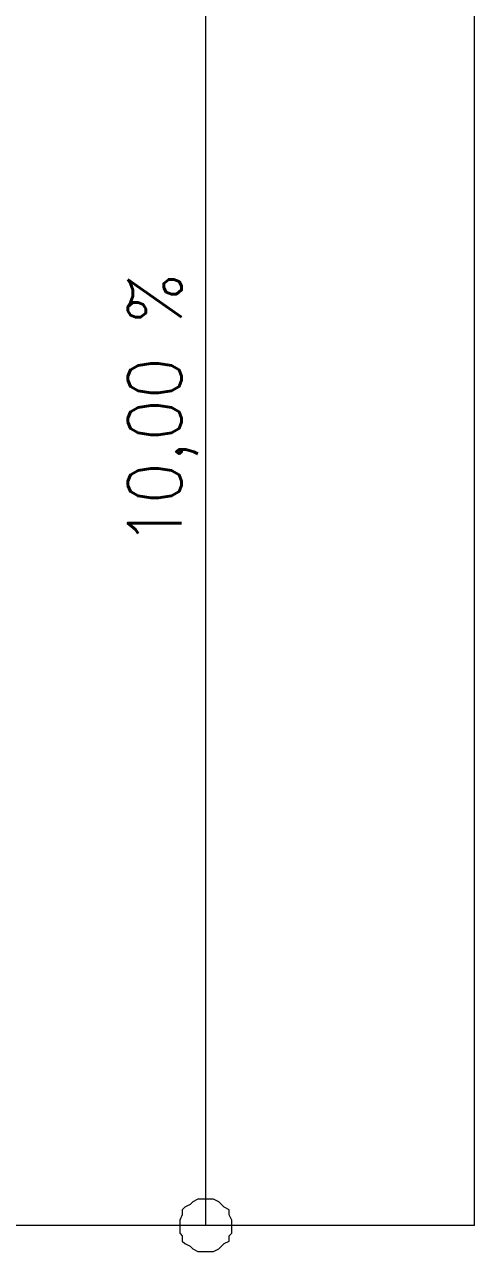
# Model space of a CAD drawing. Header units: millimetres. Extents: x 0 to 420, y 0 to 297.
# Drawn here: x 244.41 to 251.71, y 69.93 to 89.82 of the extents above; entities that cross this region are included whole.
import ezdxf

# ---------------------------------------------------------------- set-up
doc = ezdxf.new("R2010")
doc.units = ezdxf.units.MM
doc.styles.get("Standard").update_dxf_attribs({"font": 'STANDARD'})

msp = doc.modelspace()

# ---------------------------------------------------------------- linework, layer by layer
at = {"color": 7, "lineweight": 0}
for points in [[(251.714, 70.358), (251.714, 96.435333), (242.993333, 96.435333), (242.993333, 70.358)], [(247.353667, 70.358), (247.353667, 96.435333), (251.714, 92.456)], [(251.714, 70.358), (242.993333, 70.358)]]:
    msp.add_lwpolyline(points, dxfattribs=at)
msp.add_lwpolyline([(247.353667, 70.781333), (247.269, 70.781333), (247.226667, 70.781333), (247.142, 70.739), (247.099667, 70.696667), (247.015, 70.654333), (246.972667, 70.612), (246.972667, 70.527333), (246.930333, 70.442667), (246.930333, 70.400333), (246.930333, 70.315667), (246.930333, 70.231), (246.972667, 70.188667), (246.972667, 70.104), (247.015, 70.061667), (247.099667, 70.019333), (247.142, 69.977), (247.226667, 69.934667), (247.269, 69.934667), (247.353667, 69.934667), (247.438333, 69.934667), (247.480667, 69.934667), (247.565333, 69.977), (247.607667, 70.019333), (247.65, 70.061667), (247.734667, 70.104), (247.734667, 70.188667), (247.777, 70.231), (247.777, 70.315667), (247.777, 70.400333), (247.777, 70.442667), (247.734667, 70.527333), (247.734667, 70.612), (247.65, 70.654333), (247.607667, 70.696667), (247.565333, 70.739), (247.480667, 70.781333), (247.438333, 70.781333)], close=True, dxfattribs=at)

# ---------------------------------------------------------------- texts
at = {"color": 7, "insert": (247.226667, 81.364663), "char_height": 0.872032, "width": 4.28749067, "attachment_point": 7, "rotation": 90}
msp.add_mtext('10,00 %', dxfattribs=at)

doc.saveas('drawing.dxf')
